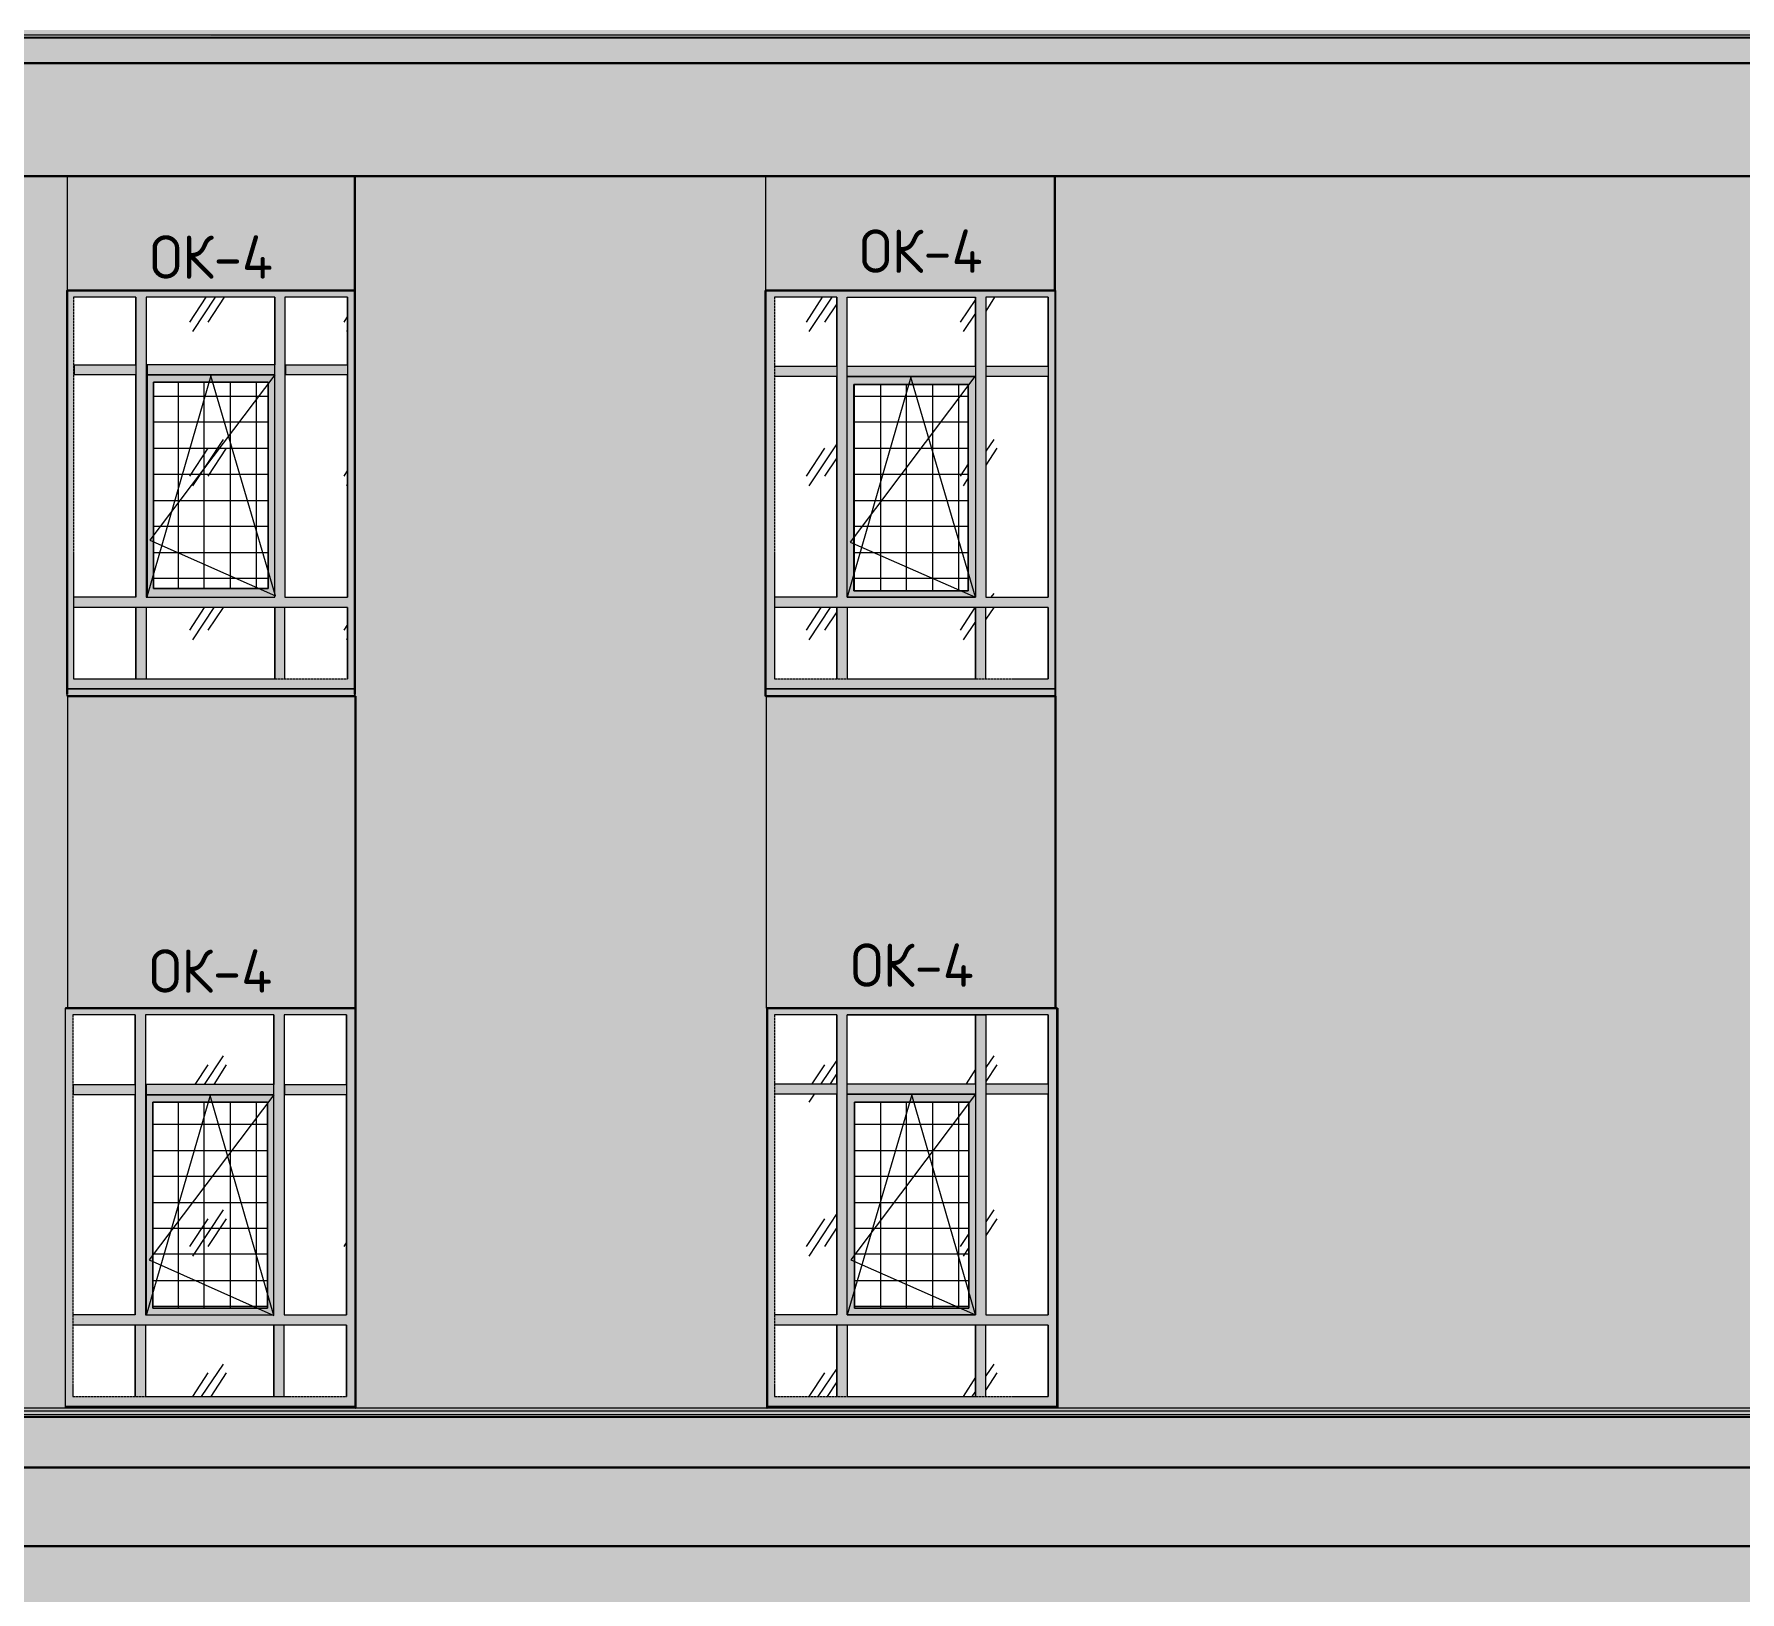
# Model space of a CAD drawing. Header units: millimetres. Extents: x -11345 to 411485, y -9810 to 73012.
# Drawn here: x 362311 to 372150, y 3315 to 12302 of the extents above; entities that cross this region are included whole.
import ezdxf

# ---------------------------------------------------------------- set-up
doc = ezdxf.new("R2010")
doc.units = ezdxf.units.MM
doc.linetypes.add('PDF_IMPORT', pattern=[1, 0.8, -0.2])
for name, color, linetype in [('PDF _Линии', 7, 'Continuous'), ('PDF _Стены внутренние', 7, 'Continuous'), ('PDF _Стены наружные', 7, 'Continuous'), ('PDF _Текст', 7, 'Continuous'), ('PDF _Узлы', 7, 'Continuous')]:
    doc.layers.add(name, color=color, linetype=linetype)
for name, color, linetype, true_color in [('PDF _Ограждение', 7, 'Continuous', 0x7f7f7f), ('PDF _Окна', 7, 'Continuous', 0x383e42), ('PDF _Стены штриховка поверхности', 7, 'Continuous', 0xcacbcc)]:
    doc.layers.add(name, color=color, linetype=linetype, true_color=true_color)
doc.styles.add('PDF GOST Common', font='GOST_Common.ttf')

msp = doc.modelspace()

# ---------------------------------------------------------------- hatches: boundary and pattern name
at = {"layer": 'PDF _Ограждение', "true_color": 0x373f43, "transparency": 33554559}
h = msp.add_hatch(color=149, dxfattribs=at)
h.paths.add_polyline_path([(375767.55077, 12278.82593), (375767.55077, 12295.75808), (361112.77201, 12291.52504), (361112.77201, 12278.82593)])
h.paths.add_polyline_path([(375767.55077, 12325.38935), (361112.77201, 12325.38935), (361112.77201, 12295.75808), (375767.55077, 12295.75808)])
msp.add_hatch(color=149, dxfattribs=at).paths.add_polyline_path([(361112.77201, 4375.74333), (361112.77201, 4320.71383), (375767.55077, 4320.71383), (375767.55077, 4375.74333)])
at = {"layer": 'PDF _Окна', "transparency": 33554687}
h = msp.add_hatch(color=256, dxfattribs=at)
h.paths.add_polyline_path([(362962.60977, 10395.12386), (362962.60977, 9053.25071), (362958.37673, 9053.25071), (362958.37673, 10784.56339), (363699.15844, 10784.56339), (363699.15844, 10395.12386)])
h.paths.add_polyline_path([(362899.11419, 10335.86132), (362899.11419, 9053.25071), (362539.30593, 9053.25071), (362539.30593, 10784.56339), (362899.11419, 10784.56339), (362899.11419, 10395.12386), (362543.53897, 10395.12386), (362543.53897, 10335.86132)], flags=0)
h.paths.add_polyline_path([(363000.70711, 9104.04717), (363000.70711, 10293.53094), (363661.0611, 10293.53094), (363661.0611, 9104.04717)], flags=0)
h.paths.add_polyline_path([(363758.42098, 9053.25071), (363758.42098, 10784.56339), (364118.22924, 10784.56339), (364118.22924, 10395.12386), (363762.65402, 10395.12386), (363762.65402, 10335.86132), (364118.22924, 10335.86132), (364118.22924, 9053.25071)], flags=0)
h.paths.add_polyline_path([(363699.15844, 8993.98817), (363699.15844, 8583.38345), (362958.37673, 8583.38345), (362958.37673, 8993.98817)], flags=0)
h.paths.add_polyline_path([(363758.42098, 8583.38345), (363758.42098, 8993.98817), (364118.22924, 8993.98817), (364118.22924, 8583.38345)], flags=0)
h.paths.add_polyline_path([(364160.55962, 8481.79053), (364160.55962, 10822.66073), (362501.20859, 10822.66073), (362501.20859, 8481.79053)], flags=0)
h.paths.add_polyline_path([(362539.30593, 8583.38345), (362539.30593, 8993.98817), (362899.11419, 8993.98817), (362899.11419, 8583.38345)], flags=0)
h = msp.add_hatch(color=256, dxfattribs=at)
h.paths.add_polyline_path([(367741.71006, 8583.38345), (367000.92835, 8583.38345), (367000.92835, 8993.98817), (367741.71006, 8993.98817)])
h.paths.add_polyline_path([(366941.66582, 8583.38345), (366581.85756, 8583.38345), (366581.85756, 8993.98817), (366941.66582, 8993.98817)], flags=0)
h.paths.add_polyline_path([(367800.9726, 8583.38345), (367800.9726, 8993.98817), (368160.78086, 8993.98817), (368160.78086, 8583.38345)], flags=0)
h.paths.add_polyline_path([(366581.85756, 10386.65779), (366581.85756, 10784.56339), (366941.66582, 10784.56339), (366941.66582, 10386.65779)], flags=0)
h.paths.add_polyline_path([(367000.92835, 10386.65779), (367000.92835, 10784.56339), (367741.71006, 10784.56339), (367741.71006, 10386.65779)], flags=0)
h.paths.add_polyline_path([(368160.78086, 10327.39525), (368160.78086, 9053.25071), (367800.9726, 9053.25071), (367800.9726, 10327.39525)], flags=0)
h.paths.add_polyline_path([(368198.8782, 8481.79053), (368198.8782, 10822.66073), (366531.0611, 10822.66073), (366531.0611, 8481.79053)], flags=0)
h.paths.add_polyline_path([(366581.85756, 10327.39525), (366941.66582, 10327.39525), (366941.66582, 9053.25071), (366581.85756, 9053.25071)], flags=0)
h.paths.add_polyline_path([(368160.78086, 10386.65779), (367800.9726, 10386.65779), (367800.9726, 10784.56339), (368160.78086, 10784.56339)], flags=0)
h.paths.add_polyline_path([(367699.37968, 10280.83183), (367699.37968, 9091.34805), (367039.0257, 9091.34805), (367039.0257, 10280.83183)], flags=0)
h = msp.add_hatch(color=256, dxfattribs=at)
h.paths.add_polyline_path([(363694.9254, 4443.47194), (362954.14369, 4443.47194), (362954.14369, 4854.07666), (363694.9254, 4854.07666)])
h.paths.add_polyline_path([(362894.88115, 4443.47194), (362535.07289, 4443.47194), (362535.07289, 4854.07666), (362894.88115, 4854.07666)], flags=0)
h.paths.add_polyline_path([(362958.37673, 6242.51324), (362958.37673, 4913.3392), (362954.14369, 4913.3392), (362954.14369, 6644.65189), (363694.9254, 6644.65189), (363694.9254, 6242.51324)], flags=0)
h.paths.add_polyline_path([(363754.18794, 4443.47194), (363754.18794, 4854.07666), (364113.9962, 4854.07666), (364113.9962, 4443.47194)], flags=0)
h.paths.add_polyline_path([(362894.88115, 4913.3392), (362535.07289, 4913.3392), (362535.07289, 6644.65189), (362894.88115, 6644.65189), (362894.88115, 6242.51324), (362539.30593, 6242.51324), (362539.30593, 6183.25071), (362894.88115, 6183.25071)], flags=0)
h.paths.add_polyline_path([(362996.47407, 4951.43655), (362996.47407, 6140.92032), (363656.82806, 6140.92032), (363656.82806, 4951.43655)], flags=0)
h.paths.add_polyline_path([(364164.79266, 4375.74333), (364164.79266, 6682.74923), (362492.74251, 6682.74923), (362492.74251, 4375.74333)], flags=0)
h.paths.add_polyline_path([(363754.18794, 4913.3392), (363754.18794, 6644.65189), (364113.9962, 6644.65189), (364113.9962, 6242.51324), (363758.42098, 6242.51324), (363758.42098, 6183.25071), (364113.9962, 6183.25071), (364113.9962, 4913.3392)], flags=0)
h = msp.add_hatch(color=256, dxfattribs=at)
h.paths.add_polyline_path([(367741.71006, 4443.47194), (367000.92835, 4443.47194), (367000.92835, 4854.07666), (367741.71006, 4854.07666)])
h.paths.add_polyline_path([(366941.66582, 4443.47194), (366581.85756, 4443.47194), (366581.85756, 4854.07666), (366941.66582, 4854.07666)], flags=0)
h.paths.add_polyline_path([(367800.9726, 4443.47194), (367800.9726, 4854.07666), (368160.78086, 4854.07666), (368160.78086, 4443.47194)], flags=0)
h.paths.add_polyline_path([(366941.66582, 6187.48374), (366941.66582, 4913.3392), (366581.85756, 4913.3392), (366581.85756, 6187.48374)], flags=0)
h.paths.add_polyline_path([(367703.61272, 4951.43655), (367043.25874, 4951.43655), (367043.25874, 6140.92032), (367703.61272, 6140.92032)], flags=0)
h.paths.add_polyline_path([(368160.78086, 6187.48374), (368160.78086, 4913.3392), (367800.9726, 4913.3392), (367800.9726, 6187.48374)], flags=0)
h.paths.add_polyline_path([(366941.66582, 6246.74628), (366581.85756, 6246.74628), (366581.85756, 6644.65189), (366941.66582, 6644.65189)], flags=0)
h.paths.add_polyline_path([(367741.71006, 6246.74628), (367000.92835, 6246.74628), (367000.92835, 6644.65189), (367741.71006, 6644.65189)], flags=0)
h.paths.add_polyline_path([(368211.57732, 4375.74333), (368211.57732, 6682.74923), (366539.52717, 6682.74923), (366539.52717, 4375.74333)], flags=0)
h.paths.add_polyline_path([(368160.78086, 6246.74628), (367800.9726, 6246.74628), (367800.9726, 6644.65189), (368160.78086, 6644.65189)], flags=0)
at = {"layer": 'PDF _Стены наружные', "transparency": 33554687}
for points in [[(366535.29413, 8481.79053), (366535.29413, 8486.02357), (366531.0611, 8486.02357), (366526.82806, 8481.79053), (366531.0611, 8477.55749), (366535.29413, 8477.55749)], [(362496.97555, 6682.74923), (362496.97555, 6686.98227), (362492.74251, 6686.98227), (362488.50947, 6682.74923), (362492.74251, 6678.51619), (362496.97555, 6678.51619)]]:
    msp.add_hatch(color=256, dxfattribs=at).paths.add_polyline_path(points)
at = {"layer": 'PDF _Стены наружные', "true_color": 0xf4cc95, "transparency": 33554687}
msp.add_hatch(color=31, dxfattribs=at).paths.add_polyline_path([(366539.52717, 6682.74923), (366535.29413, 6682.74923), (366535.29413, 4375.74333), (366539.52717, 4375.74333)])
at = {"layer": 'PDF _Стены штриховка поверхности', "true_color": 0xfbfbf4, "transparency": 33554687}
for points in [[(368198.8782, 11483.01472), (368203.11124, 10822.66073), (368203.11124, 6682.74923), (368215.81036, 6682.74923), (368215.81036, 4375.74333), (375767.55077, 4375.74333), (375767.55077, 12278.82593), (361112.77201, 12278.82593), (361112.77201, 4375.74333), (362492.74251, 4375.74333), (362492.74251, 6682.74923), (362505.44163, 6682.74923), (362505.44163, 8481.79053), (362501.20859, 8481.79053), (362501.20859, 11483.01472), (364160.55962, 11483.01472), (364164.79266, 8481.79053), (364164.79266, 6682.74923), (364169.0257, 6682.74923), (364169.0257, 4375.74333), (366535.29413, 4375.74333), (366535.29413, 8481.79053), (366531.0611, 8481.79053), (366531.0611, 11483.01472)], [(375767.55077, 4320.71383), (361112.77201, 4320.71383), (361112.77201, 4032.86722), (375767.55077, 4032.86722)]]:
    msp.add_hatch(color=7, dxfattribs=at).paths.add_polyline_path(points)
at = {"layer": 'PDF _Стены штриховка поверхности', "true_color": 0x88d4d9, "transparency": 33554687}
for points in [[(364160.55962, 11483.01472), (362501.20859, 11483.01472), (362501.20859, 10822.66073), (364160.55962, 10822.66073)], [(368198.8782, 11483.01472), (366531.0611, 11483.01472), (366531.0611, 10822.66073), (368198.8782, 10822.66073)], [(364164.79266, 8481.79053), (362505.44163, 8481.79053), (362505.44163, 6682.74923), (364164.79266, 6682.74923)], [(368203.11124, 8481.79053), (366535.29413, 8481.79053), (366535.29413, 6682.74923), (368203.11124, 6682.74923)]]:
    msp.add_hatch(color=133, dxfattribs=at).paths.add_polyline_path(points)
at = {"layer": 'PDF _Стены штриховка поверхности', "transparency": 33554687}
h = msp.add_hatch(color=256, dxfattribs=at)
h.paths.add_polyline_path([(353823.47997, 3262.45425), (353823.47997, 362.82298), (354674.32068, 362.82298), (354674.32068, -437.22127), (376173.92245, -437.22127), (376173.92245, 3579.93212), (376195.08764, 3579.93212), (376195.08764, -437.22127), (376224.71891, -437.22127), (376224.71891, -318.6962), (376267.0493, -318.6962), (376267.0493, 117.30675), (376241.65107, 125.77283), (376241.65107, 168.10321), (376224.71891, 172.33625), (376224.71891, 235.83183), (376267.0493, 223.13271), (376267.0493, 1937.51324), (376254.35018, 1937.51324), (376254.35018, 405.15336), (376245.8841, 405.15336), (376245.8841, 1937.51324), (376237.41803, 1937.51324), (376237.41803, 405.15336), (376224.71891, 405.15336), (376224.71891, 2834.91737), (376237.41803, 2834.91737), (376237.41803, 2326.95277), (376245.8841, 2322.71973), (376245.8841, 2834.91737), (376254.35018, 2834.91737), (376254.35018, 2318.48669), (376267.0493, 2318.48669), (376267.0493, 3579.93212), (376296.68056, 3579.93212), (376296.68056, 4032.86722), (375864.91065, 4032.86722), (375869.14369, 3579.93212), (375864.91065, 3579.93212), (375864.91065, -348.32747), (375860.67761, -361.02658), (375852.21154, -369.49266), (375843.74546, -377.95873), (375818.34723, -386.42481), (375805.64812, -382.19177), (375797.18204, -377.95873), (375792.949, -377.95873), (375780.24989, -369.49266), (375776.01685, -361.02658), (375771.78381, -356.79354), (375767.55077, -348.32747), (375767.55077, 4032.86722), (361112.77201, 4032.86722), (361112.77201, -356.79354), (361108.53897, -361.02658), (361100.07289, -377.95873), (361095.83986, -382.19177), (361091.60682, -386.42481), (361087.37378, -386.42481), (361061.97555, -394.89089), (361053.50947, -390.65785), (361049.27643, -390.65785), (361036.57732, -386.42481), (361028.11124, -377.95873), (361019.64517, -369.49266), (361015.41213, -356.79354), (361011.17909, -339.86139), (361011.17909, 4032.86722), (353823.47997, 4032.86722), (353823.47997, 3334.4159), (354035.13189, 3309.01767), (354035.13189, 3237.05602), (354030.89885, 3237.05602), (353908.14074, 3249.75513)])
h.paths.add_polyline_path([(354593.89295, 519.4454), (354593.89295, 2839.15041), (356168.58322, 2839.15041), (356168.58322, 519.4454)], flags=0)
h.paths.add_polyline_path([(368198.8782, 549.07666), (366624.18794, 549.07666), (366624.18794, 2868.78168), (368198.8782, 2868.78168)], flags=0)
h.paths.add_polyline_path([(364169.0257, 2843.38345), (364169.0257, 523.67843), (362594.33543, 523.67843), (362594.33543, 2843.38345)], flags=0)
h.paths.add_polyline_path([(376216.25284, 2834.91737), (376216.25284, 405.15336), (376207.78676, 405.15336), (376207.78676, 2834.91737)], flags=0)
h.paths.add_polyline_path([(358572.949, 515.21236), (358572.949, 2834.91737), (360147.63927, 2834.91737), (360147.63927, 515.21236)], flags=0)

# ---------------------------------------------------------------- linework, layer by layer
at = {"layer": 'PDF _Линии', "lineweight": 30, "ltscale": 146.55296}
for points in [[(353823.47997, 12134.90262), (376330.54487, 12134.90262)], [(353565.26464, 11483.01472), (376296.68056, 11483.01472)], [(353611.82806, 4032.86722), (376347.47702, 4032.86722)], [(353514.46818, 3579.93212), (376224.71891, 3579.93212)]]:
    msp.add_lwpolyline(points, dxfattribs=at)
at = {"layer": 'PDF _Линии', "lineweight": 30}
for points in [[(362501.20859, 8494.48964), (362501.20859, 10822.66073), (364160.55962, 10822.66073), (364160.55962, 11483.01472)], [(366531.0611, 8481.79053), (366531.0611, 10822.66073), (368198.8782, 10822.66073), (368198.8782, 11483.01472)], [(364160.55962, 8494.48964), (364160.55962, 10822.66073)], [(362492.74251, 6682.74923), (364164.79266, 6682.74923), (364164.79266, 8481.79053), (362505.44163, 8481.79053)], [(368203.11124, 6682.74923), (368203.11124, 8481.79053), (366535.29413, 8481.79053)], [(364164.79266, 4375.74333), (364164.79266, 6682.74923)], [(364164.79266, 6682.74923), (364164.79266, 4375.74333), (364164.79266, 6682.74923)], [(368211.57732, 4375.74333), (368211.57732, 6682.74923), (366535.29413, 6682.74923)]]:
    msp.add_lwpolyline(points, dxfattribs=at)
for points in [[(364160.55962, 10822.66073), (364160.55962, 8494.48964)], [(366539.52717, 6682.74923), (366539.52717, 4375.74333)]]:
    msp.add_lwpolyline(points, close=True, dxfattribs=at)
at = {"layer": 'PDF _Линии', "lineweight": 9, "ltscale": 3.202148}
msp.add_lwpolyline([(363699.15844, 10335.86132), (362979.54192, 9383.4277), (363703.39148, 9061.71678), (363330.8841, 10331.62829), (362962.60977, 9061.71678)], dxfattribs=at)
at = {"layer": 'PDF _Линии', "lineweight": 9}
for points in [[(363661.0611, 10293.53094), (363000.70711, 10293.53094), (363000.70711, 9104.04717), (363661.0611, 9104.04717)], [(367699.37968, 10280.83183), (367039.0257, 10280.83183), (367039.0257, 9091.34805), (367699.37968, 9091.34805)], [(363656.82806, 6140.92032), (362996.47407, 6140.92032), (362996.47407, 4951.43655), (363656.82806, 4951.43655)], [(367703.61272, 6140.92032), (367043.25874, 6140.92032), (367043.25874, 4951.43655), (367703.61272, 4951.43655)]]:
    msp.add_lwpolyline(points, close=True, dxfattribs=at)
at = {"layer": 'PDF _Линии', "lineweight": 9, "ltscale": 3.185034}
for points in [[(367737.47702, 10327.39525), (367017.86051, 9370.72858), (367741.71006, 9053.25071), (367369.20269, 10323.16221), (367000.92835, 9053.25071)], [(367741.71006, 6187.48374), (367022.09354, 5230.81708), (367741.71006, 4913.3392), (367373.43573, 6183.25071), (367000.92835, 4913.3392)]]:
    msp.add_lwpolyline(points, dxfattribs=at)
at = {"layer": 'PDF _Линии', "lineweight": 9, "ltscale": 3.163582}
msp.add_lwpolyline([(363694.9254, 6183.25071), (362975.30888, 5230.81708), (363694.9254, 4909.10616), (363326.65107, 6179.01767), (362958.37673, 4909.10616)], dxfattribs=at)
at = {"layer": 'PDF _Ограждение', "color": 7, "lineweight": 9, "ltscale": 146.55296}
for points in [[(375767.55077, 12283.05897), (353616.0611, 12283.05897)], [(376267.0493, 12278.82593), (353616.0611, 12278.82593)], [(375767.55077, 12295.75808), (353620.29413, 12295.75808)], [(375767.55077, 12278.82593), (353620.29413, 12278.82593)], [(375767.55077, 4375.74333), (353514.46818, 4375.74333)], [(376283.98145, 4337.64599), (376178.15549, 4358.81118), (353514.46818, 4358.81118)], [(375767.55077, 4337.64599), (353624.52717, 4337.64599)], [(353620.29413, 4324.94687), (375767.55077, 4324.94687), (353624.52717, 4324.94687)], [(376283.98145, 4320.71383), (353624.52717, 4320.71383)]]:
    msp.add_lwpolyline(points, dxfattribs=at)
at = {"layer": 'PDF _Окна', "color": 7, "lineweight": 9}
for points in [[(362899.11419, 10784.56339), (362539.30593, 10784.56339)], [(363699.15844, 10784.56339), (362958.37673, 10784.56339), (362958.37673, 9053.25071), (363699.15844, 9053.25071), (363699.15844, 10784.56339), (363699.15844, 10395.12386), (362962.60977, 10395.12386), (362962.60977, 10335.86132), (363699.15844, 10335.86132), (362962.60977, 10335.86132), (362962.60977, 9053.25071), (362962.60977, 10335.86132), (362962.60977, 10395.12386)], [(363301.25284, 10784.56339), (363208.12599, 10640.64009)], [(363356.28233, 10784.56339), (363225.05815, 10585.61059)], [(363407.07879, 10784.56339), (363313.95195, 10640.64009)], [(364118.22924, 10784.56339), (363758.42098, 10784.56339), (363758.42098, 9053.25071), (364118.22924, 9053.25071)], [(366581.85756, 10386.65779), (366941.66582, 10386.65779), (366941.66582, 10784.56339), (366941.66582, 9053.25071), (366941.66582, 10327.39525), (366581.85756, 10327.39525)], [(366941.66582, 10784.56339), (366581.85756, 10784.56339)], [(366857.00505, 10784.56339), (366763.8782, 10640.64009)], [(366912.03455, 10784.56339), (366780.81036, 10585.61059)], [(366941.66582, 10746.46604), (366869.70416, 10640.64009)], [(367000.92835, 10386.65779), (367741.71006, 10386.65779), (367741.71006, 10784.56339), (367741.71006, 9053.25071), (367000.92835, 9053.25071), (367000.92835, 10784.56339), (367741.71006, 10784.56339)], [(367741.71006, 10771.86427), (367652.81626, 10640.64009)], [(367851.76906, 10784.56339), (367800.9726, 10704.13566)], [(367800.9726, 10386.65779), (368160.78086, 10386.65779), (368160.78086, 10784.56339), (368160.78086, 9053.25071), (368160.78086, 10327.39525), (367800.9726, 10327.39525)], [(368160.78086, 10784.56339), (367800.9726, 10784.56339), (367800.9726, 9053.25071), (368160.78086, 9053.25071)], [(364118.22924, 10674.50439), (364097.06405, 10640.64009)], [(367741.71006, 10691.43655), (367669.74841, 10585.61059)], [(364118.22924, 10598.3097), (364113.9962, 10585.61059)], [(362543.53897, 10335.86132), (362543.53897, 10395.12386)], [(362543.53897, 10395.12386), (362543.53897, 10395.12386)], [(362543.53897, 10335.86132), (362543.53897, 10335.86132)], [(362962.60977, 10395.12386), (362962.60977, 10395.12386)], [(362962.60977, 10335.86132), (362962.60977, 10335.86132)], [(362962.60977, 10335.86132), (362962.60977, 10335.86132)], [(363762.65402, 10335.86132), (363762.65402, 10395.12386)], [(363762.65402, 10395.12386), (363762.65402, 10395.12386)], [(363762.65402, 10335.86132), (363762.65402, 10335.86132)], [(363661.0611, 9104.04717), (363661.0611, 10293.53094)], [(367699.37968, 9091.34805), (367699.37968, 10280.83183)], [(363402.84576, 9963.35395), (363225.05815, 9696.67253)], [(366941.66582, 9937.95572), (366780.81036, 9696.67253)], [(367847.53602, 9963.35395), (367800.9726, 9895.62534)], [(363313.95195, 9912.55749), (363208.12599, 9751.70203)], [(363419.77791, 9912.55749), (363313.95195, 9751.70203)], [(366869.70416, 9912.55749), (366763.8782, 9751.70203)], [(366941.66582, 9857.52799), (366869.70416, 9751.70203)], [(367864.46818, 9912.55749), (367800.9726, 9815.19761)], [(364118.22924, 9785.56634), (364097.06405, 9751.70203)], [(367699.37968, 9823.66368), (367652.81626, 9751.70203)], [(367699.37968, 9743.23596), (367669.74841, 9696.67253)], [(364118.22924, 9709.37165), (364113.9962, 9696.67253)], [(362899.11419, 9053.25071), (362539.30593, 9053.25071)], [(366941.66582, 9053.25071), (366581.85756, 9053.25071)], [(367847.53602, 9074.4159), (367830.60387, 9053.25071)], [(362958.37673, 8993.98817), (362958.37673, 8583.38345), (363699.15844, 8583.38345)], [(363292.78676, 8993.98817), (363208.12599, 8862.76398)], [(363347.81626, 8993.98817), (363225.05815, 8807.73448)], [(363402.84576, 8993.98817), (363313.95195, 8862.76398)], [(363758.42098, 8583.38345), (363758.42098, 8993.98817)], [(366848.53897, 8993.98817), (366763.8782, 8862.76398)], [(366903.56847, 8993.98817), (366780.81036, 8807.73448)], [(366941.66582, 8968.58994), (366869.70416, 8862.76398)], [(367000.92835, 8993.98817), (367000.92835, 8583.38345), (367741.71006, 8583.38345)], [(367737.47702, 8993.98817), (367652.81626, 8862.76398)], [(367847.53602, 8993.98817), (367800.9726, 8926.25955)], [(367800.9726, 8583.38345), (367800.9726, 8993.98817)], [(364118.22924, 8896.62829), (364097.06405, 8862.76398)], [(367741.71006, 8913.56044), (367669.74841, 8807.73448)], [(364118.22924, 8820.4336), (364113.9962, 8807.73448)], [(362501.20859, 8524.12091), (364160.55962, 8524.12091), (362501.20859, 8524.12091)], [(366531.0611, 8524.12091), (368203.11124, 8524.12091), (366531.0611, 8524.12091)], [(362894.88115, 6644.65189), (362535.07289, 6644.65189)], [(363694.9254, 6644.65189), (362954.14369, 6644.65189), (362954.14369, 4913.3392), (363694.9254, 4913.3392), (363694.9254, 6644.65189), (363694.9254, 6242.51324), (362958.37673, 6242.51324), (362958.37673, 6183.25071), (363694.9254, 6183.25071), (362958.37673, 6183.25071), (362958.37673, 4913.3392), (362958.37673, 6183.25071), (362958.37673, 6242.51324)], [(364113.9962, 6644.65189), (363754.18794, 6644.65189), (363754.18794, 4913.3392), (364113.9962, 4913.3392)], [(366581.85756, 6246.74628), (366941.66582, 6246.74628), (366941.66582, 6644.65189), (366941.66582, 4913.3392), (366941.66582, 6187.48374), (366581.85756, 6187.48374)], [(366941.66582, 6644.65189), (366581.85756, 6644.65189)], [(367000.92835, 6246.74628), (367741.71006, 6246.74628), (367741.71006, 6644.65189), (367741.71006, 4913.3392), (367000.92835, 4913.3392), (367000.92835, 6644.65189), (367741.71006, 6644.65189)], [(367800.9726, 6246.74628), (368160.78086, 6246.74628), (368160.78086, 6644.65189), (368160.78086, 4913.3392), (368160.78086, 6187.48374), (367800.9726, 6187.48374)], [(368160.78086, 6644.65189), (367800.9726, 6644.65189), (367800.9726, 4913.3392), (368160.78086, 4913.3392)], [(363402.84576, 6407.60174), (363292.78676, 6242.51324)], [(367847.53602, 6407.60174), (367800.9726, 6339.87312)], [(363313.95195, 6356.80528), (363237.75726, 6242.51324)], [(363419.77791, 6356.80528), (363347.81626, 6242.51324)], [(366869.70416, 6356.80528), (366797.74251, 6246.74628)], [(366941.66582, 6382.20351), (366848.53897, 6246.74628)], [(366941.66582, 6306.00882), (366903.56847, 6246.74628)], [(367741.71006, 6331.40705), (367686.68056, 6246.74628)], [(367864.46818, 6356.80528), (367800.9726, 6259.4454)], [(362539.30593, 6183.25071), (362539.30593, 6242.51324)], [(362539.30593, 6242.51324), (362539.30593, 6242.51324)], [(362958.37673, 6242.51324), (362958.37673, 6242.51324)], [(363758.42098, 6183.25071), (363758.42098, 6242.51324)], [(363758.42098, 6242.51324), (363758.42098, 6242.51324)], [(367741.71006, 6250.97932), (367737.47702, 6246.74628)], [(362539.30593, 6183.25071), (362539.30593, 6183.25071)], [(362958.37673, 6183.25071), (362958.37673, 6183.25071)], [(362958.37673, 6183.25071), (362958.37673, 6183.25071)], [(363656.82806, 4951.43655), (363656.82806, 6140.92032)], [(363758.42098, 6183.25071), (363758.42098, 6183.25071)], [(364113.9962, 6140.92032), (364113.9962, 6140.92032)], [(366810.44163, 6187.48374), (366780.81036, 6140.92032)], [(367669.74841, 6140.92032), (367669.74841, 6140.92032)], [(367703.61272, 4951.43655), (367703.61272, 6140.92032)], [(363402.84576, 5518.66368), (363225.05815, 5251.98227)], [(367847.53602, 5518.66368), (367800.9726, 5450.93507)], [(363313.95195, 5467.86722), (363208.12599, 5307.01177)], [(363419.77791, 5467.86722), (363313.95195, 5307.01177)], [(366869.70416, 5467.86722), (366763.8782, 5307.01177)], [(366941.66582, 5497.49849), (366780.81036, 5251.98227)], [(366941.66582, 5417.07076), (366869.70416, 5307.01177)], [(367864.46818, 5467.86722), (367800.9726, 5370.50734)], [(364113.9962, 5332.41), (364097.06405, 5307.01177)], [(367703.61272, 5383.20646), (367652.81626, 5307.01177)], [(364113.9962, 5251.98227), (364113.9962, 5251.98227)], [(367703.61272, 5302.77873), (367669.74841, 5251.98227)], [(362894.88115, 4913.3392), (362535.07289, 4913.3392)], [(362954.14369, 4854.07666), (362954.14369, 4443.47194), (363694.9254, 4443.47194)], [(363754.18794, 4443.47194), (363754.18794, 4854.07666)], [(366941.66582, 4913.3392), (366581.85756, 4913.3392)], [(367000.92835, 4854.07666), (367000.92835, 4443.47194), (367741.71006, 4443.47194)], [(367800.9726, 4443.47194), (367800.9726, 4854.07666)], [(363402.84576, 4629.72563), (363275.85461, 4443.47194)], [(367847.53602, 4629.72563), (367800.9726, 4561.99702)], [(363313.95195, 4578.92917), (363225.05815, 4443.47194)], [(363419.77791, 4578.92917), (363330.8841, 4443.47194)], [(366869.70416, 4578.92917), (366780.81036, 4443.47194)], [(366941.66582, 4604.3274), (366831.60682, 4443.47194)], [(366941.66582, 4528.13271), (366886.63632, 4443.47194)], [(367741.71006, 4553.53094), (367669.74841, 4443.47194)], [(367864.46818, 4578.92917), (367800.9726, 4481.56929)], [(367741.71006, 4473.10321), (367720.54487, 4443.47194)], [(362492.74251, 4384.20941), (364164.79266, 4384.20941), (362492.74251, 4384.20941)], [(366539.52717, 4384.20941), (368211.57732, 4384.20941), (366539.52717, 4384.20941)]]:
    msp.add_lwpolyline(points, dxfattribs=at)
at = {"layer": 'PDF _Окна', "color": 7, "linetype": 'PDF_IMPORT', "lineweight": 9, "ltscale": 17.313738}
for points in [[(362539.30593, 10784.56339), (362539.30593, 8583.38345), (364118.22924, 8583.38345)], [(366581.85756, 10784.56339), (366581.85756, 8583.38345), (368160.78086, 8583.38345)], [(362535.07289, 6644.65189), (362535.07289, 4443.47194), (364113.9962, 4443.47194)], [(366581.85756, 6644.65189), (366581.85756, 4443.47194), (368160.78086, 4443.47194)]]:
    msp.add_lwpolyline(points, dxfattribs=at)
at = {"layer": 'PDF _Окна', "color": 7, "lineweight": 9}
for points in [[(362899.11419, 10335.86132), (362543.53897, 10335.86132), (362543.53897, 10395.12386), (362899.11419, 10395.12386), (362899.11419, 10784.56339), (362899.11419, 9053.25071)], [(364118.22924, 10335.86132), (363762.65402, 10335.86132), (363762.65402, 10395.12386), (364118.22924, 10395.12386), (364118.22924, 10784.56339), (364118.22924, 9053.25071)], [(363661.0611, 10293.53094), (363661.0611, 9104.04717), (363000.70711, 9104.04717), (363000.70711, 10293.53094)], [(367741.71006, 10327.39525), (367000.92835, 10327.39525)], [(367699.37968, 10280.83183), (367699.37968, 9091.34805), (367039.0257, 9091.34805), (367039.0257, 10280.83183)], [(362899.11419, 8993.98817), (362899.11419, 8583.38345)], [(363699.15844, 8993.98817), (363699.15844, 8583.38345)], [(364118.22924, 8993.98817), (364118.22924, 8583.38345)], [(366941.66582, 8993.98817), (366941.66582, 8583.38345)], [(367741.71006, 8993.98817), (367741.71006, 8583.38345)], [(368160.78086, 8993.98817), (368160.78086, 8583.38345)], [(362894.88115, 6183.25071), (362539.30593, 6183.25071), (362539.30593, 6242.51324), (362894.88115, 6242.51324), (362894.88115, 6644.65189), (362894.88115, 4913.3392)], [(364113.9962, 6183.25071), (363758.42098, 6183.25071), (363758.42098, 6242.51324), (364113.9962, 6242.51324), (364113.9962, 6644.65189), (364113.9962, 4913.3392)], [(363656.82806, 6140.92032), (363656.82806, 4951.43655), (362996.47407, 4951.43655), (362996.47407, 6140.92032)], [(367741.71006, 6187.48374), (367000.92835, 6187.48374)], [(367703.61272, 6140.92032), (367703.61272, 4951.43655), (367043.25874, 4951.43655), (367043.25874, 6140.92032)], [(362894.88115, 4854.07666), (362894.88115, 4443.47194)], [(363694.9254, 4854.07666), (363694.9254, 4443.47194)], [(364113.9962, 4854.07666), (364113.9962, 4443.47194)], [(366941.66582, 4854.07666), (366941.66582, 4443.47194)], [(367741.71006, 4854.07666), (367741.71006, 4443.47194)], [(368160.78086, 4854.07666), (368160.78086, 4443.47194)]]:
    msp.add_lwpolyline(points, close=True, dxfattribs=at)
at = {"layer": 'PDF _Окна', "lineweight": 0}
for points in [[(367741.71006, 10327.39525), (367000.92835, 10327.39525), (367741.71006, 10327.39525)], [(367741.71006, 9053.25071), (367000.92835, 9053.25071), (367741.71006, 9053.25071)], [(367800.9726, 6644.65189), (367000.92835, 6644.65189), (367800.9726, 6644.65189)], [(367741.71006, 6187.48374), (367000.92835, 6187.48374), (367741.71006, 6187.48374)], [(367741.71006, 4913.3392), (367000.92835, 4913.3392), (367741.71006, 4913.3392)]]:
    msp.add_lwpolyline(points, dxfattribs=at)
for points in [[(362899.11419, 9053.25071), (362899.11419, 9053.25071), (362899.11419, 9053.25071)], [(366941.66582, 9053.25071), (366941.66582, 9053.25071), (366941.66582, 9053.25071)], [(368160.78086, 9053.25071), (368160.78086, 9053.25071), (368160.78086, 9053.25071)], [(363699.15844, 8583.38345), (363699.15844, 8583.38345), (363699.15844, 8583.38345)], [(367741.71006, 8583.38345), (367741.71006, 8583.38345), (367741.71006, 8583.38345)], [(362501.20859, 8524.12091), (364160.55962, 8524.12091), (362501.20859, 8524.12091)], [(366531.0611, 8524.12091), (368198.8782, 8524.12091), (366531.0611, 8524.12091)], [(362894.88115, 4913.3392), (362894.88115, 4913.3392), (362894.88115, 4913.3392)], [(366941.66582, 4913.3392), (366941.66582, 4913.3392), (366941.66582, 4913.3392)], [(368160.78086, 4913.3392), (368160.78086, 4913.3392), (368160.78086, 4913.3392)], [(363694.9254, 4443.47194), (363694.9254, 4443.47194), (363694.9254, 4443.47194)], [(364113.9962, 4443.47194), (364113.9962, 4443.47194), (364113.9962, 4443.47194)], [(367741.71006, 4443.47194), (367741.71006, 4443.47194), (367741.71006, 4443.47194)], [(362492.74251, 4384.20941), (364164.79266, 4384.20941), (362492.74251, 4384.20941)], [(366539.52717, 4384.20941), (368211.57732, 4384.20941), (366539.52717, 4384.20941)]]:
    msp.add_lwpolyline(points, close=True, dxfattribs=at)
at = {"layer": 'PDF _Окна', "color": 7, "linetype": 'PDF_IMPORT', "lineweight": 9, "ltscale": 7.408079}
for points in [[(364118.22924, 8993.98817), (362539.30593, 8993.98817)], [(368160.78086, 8993.98817), (366581.85756, 8993.98817)], [(364113.9962, 4854.07666), (362535.07289, 4854.07666)], [(368160.78086, 4854.07666), (366581.85756, 4854.07666)]]:
    msp.add_lwpolyline(points, dxfattribs=at)
at = {"layer": 'PDF _Стены внутренние', "lineweight": 18}
for points in [[(368198.8782, 10822.66073), (368198.8782, 8481.79053)], [(368203.11124, 10822.66073), (368203.11124, 8481.79053)], [(364160.55962, 8494.48964), (364160.55962, 8481.79053)], [(368211.57732, 6682.74923), (368211.57732, 4375.74333)]]:
    msp.add_lwpolyline(points, dxfattribs=at)
at = {"layer": 'PDF _Стены наружные', "lineweight": 18}
for points in [[(362501.20859, 11483.01472), (362501.20859, 10822.66073)], [(366531.0611, 11483.01472), (366531.0611, 10822.66073)], [(364160.55962, 10822.66073), (364160.55962, 8481.79053), (364160.55962, 8494.48964), (364160.55962, 8481.79053)], [(368198.8782, 10822.66073), (368203.11124, 10822.66073), (368203.11124, 8481.79053)], [(362505.44163, 6682.74923), (362505.44163, 8481.79053), (362501.20859, 8481.79053), (362501.20859, 8494.48964)], [(366535.29413, 6682.74923), (366535.29413, 8481.79053), (366531.0611, 8481.79053)], [(362492.74251, 4375.74333), (362492.74251, 6682.74923)], [(364164.79266, 6682.74923), (364164.79266, 4375.74333)], [(368211.57732, 6682.74923), (368215.81036, 6682.74923), (368215.81036, 4375.74333), (368215.81036, 6682.74923)]]:
    msp.add_lwpolyline(points, dxfattribs=at)
at = {"layer": 'PDF _Стены наружные', "color": 31, "lineweight": 0, "true_color": 0xf4cc95}
for points in [[(364160.55962, 8481.79053), (364160.55962, 8481.79053), (364160.55962, 8481.79053)], [(368203.11124, 8481.79053), (368203.11124, 8481.79053), (368203.11124, 8481.79053)], [(368203.11124, 8481.79053), (368203.11124, 8481.79053), (368203.11124, 8481.79053)]]:
    msp.add_lwpolyline(points, dxfattribs=at)
msp.add_lwpolyline([(364160.55962, 8481.79053), (364160.55962, 8481.79053), (364160.55962, 8481.79053)], close=True, dxfattribs=at)
at = {"layer": 'PDF _Стены наружные', "color": 31, "true_color": 0xf4cc95, "transparency": 33554559}
for points in [[(364160.55962, 8486.02357), (364160.55962, 8481.79053), (364160.55962, 8481.79053)], [(364160.55962, 8481.79053), (364160.55962, 8481.79053), (364160.55962, 8486.02357)], [(368211.57732, 4498.50144), (368215.81036, 4375.74333), (368211.57732, 4375.74333)]]:
    msp.add_solid(points, dxfattribs=at)
at = {"layer": 'PDF _Стены наружные', "color": 254, "true_color": 0xe2e2e2, "transparency": 33554559}
for points in [[(368203.11124, 8553.75218), (368203.11124, 8481.79053), (368203.11124, 8481.79053)], [(362505.44163, 6788.57519), (362505.44163, 6682.74923), (362505.44163, 6682.74923)], [(366535.29413, 6788.57519), (366535.29413, 6682.74923), (366535.29413, 6682.74923)], [(368215.81036, 4498.50144), (368215.81036, 4375.74333), (368215.81036, 4375.74333)]]:
    msp.add_solid(points, dxfattribs=at)
at = {"layer": 'PDF _Стены штриховка поверхности', "color": 133, "lineweight": 0, "true_color": 0x88d4d9}
msp.add_lwpolyline([(362505.44163, 6682.74923), (362505.44163, 6682.74923), (362505.44163, 6682.74923)], close=True, dxfattribs=at)
at = {"layer": 'PDF _Узлы', "color": 251, "lineweight": 9, "true_color": 0x494949}
for points in [[(363144.63042, 9104.04717), (363144.63042, 10293.53094)], [(363292.78676, 9104.04717), (363292.78676, 10293.53094)], [(363445.17614, 9104.04717), (363445.17614, 10293.53094)], [(363593.33248, 9104.04717), (363593.33248, 10293.53094)], [(367043.25874, 9091.34805), (367043.25874, 10280.83183)], [(367195.64812, 9091.34805), (367195.64812, 10280.83183)], [(367343.80446, 9095.58109), (367343.80446, 10280.83183)], [(367496.19384, 9095.58109), (367496.19384, 10280.83183)], [(367644.35018, 9095.58109), (367644.35018, 10280.83183)], [(363000.70711, 10213.10321), (363661.0611, 10213.10321)], [(367039.0257, 10213.10321), (367699.37968, 10213.10321)], [(363000.70711, 10064.94687), (363661.0611, 10064.94687)], [(367039.0257, 10064.94687), (367699.37968, 10064.94687)], [(363000.70711, 9912.55749), (363661.0611, 9912.55749)], [(367039.0257, 9912.55749), (367699.37968, 9912.55749)], [(363000.70711, 9764.40115), (363661.0611, 9764.40115)], [(367039.0257, 9764.40115), (367699.37968, 9764.40115)], [(363000.70711, 9612.01177), (363661.0611, 9612.01177)], [(367039.0257, 9612.01177), (367699.37968, 9612.01177)], [(363000.70711, 9463.85543), (363661.0611, 9463.85543)], [(367039.0257, 9463.85543), (367699.37968, 9463.85543)], [(363000.70711, 9311.46604), (363661.0611, 9311.46604)], [(367039.0257, 9311.46604), (367699.37968, 9311.46604)], [(363000.70711, 9163.3097), (363661.0611, 9163.3097)], [(367039.0257, 9163.3097), (367699.37968, 9163.3097)], [(363144.63042, 4951.43655), (363144.63042, 6140.92032)], [(363292.78676, 4951.43655), (363292.78676, 6140.92032)], [(363445.17614, 4951.43655), (363445.17614, 6140.92032)], [(363593.33248, 4951.43655), (363593.33248, 6140.92032)], [(367043.25874, 4951.43655), (367043.25874, 6140.92032)], [(367195.64812, 4951.43655), (367195.64812, 6140.92032)], [(367343.80446, 4951.43655), (367343.80446, 6140.92032)], [(367496.19384, 4955.66958), (367496.19384, 6140.92032)], [(367644.35018, 4955.66958), (367644.35018, 6140.92032)], [(362996.47407, 6013.92917), (363656.82806, 6013.92917)], [(367043.25874, 6013.92917), (367703.61272, 6013.92917)], [(362996.47407, 5861.53979), (363656.82806, 5861.53979)], [(367043.25874, 5861.53979), (367703.61272, 5861.53979)], [(362996.47407, 5713.38345), (363656.82806, 5713.38345)], [(367043.25874, 5713.38345), (367703.61272, 5713.38345)], [(362996.47407, 5560.99407), (363656.82806, 5560.99407)], [(367043.25874, 5560.99407), (367703.61272, 5560.99407)], [(362996.47407, 5412.83773), (363656.82806, 5412.83773)], [(367043.25874, 5412.83773), (367703.61272, 5412.83773)], [(362996.47407, 5264.68138), (363656.82806, 5264.68138)], [(367043.25874, 5264.68138), (367703.61272, 5264.68138)], [(362996.47407, 5112.292), (363656.82806, 5112.292)], [(367043.25874, 5112.292), (367043.25874, 5112.292)], [(367043.25874, 5112.292), (367703.61272, 5112.292)], [(362996.47407, 4964.13566), (363656.82806, 4964.13566)], [(367043.25874, 4964.13566), (367043.25874, 4964.13566)], [(367043.25874, 4964.13566), (367703.61272, 4964.13566)]]:
    msp.add_lwpolyline(points, dxfattribs=at)

# ---------------------------------------------------------------- texts
at = {"layer": 'PDF _Текст', "char_height": 250.008092, "attachment_point": 4, "style": 'PDF GOST Common'}
for insert in [(362978.46105, 11015.8141), (367071.97708, 11049.67841), (362974.23232, 6896.90038), (367021.18062, 6930.76631)]:
    msp.add_mtext('ОК-4', dxfattribs=dict(at, insert=insert))

doc.saveas('drawing.dxf')
